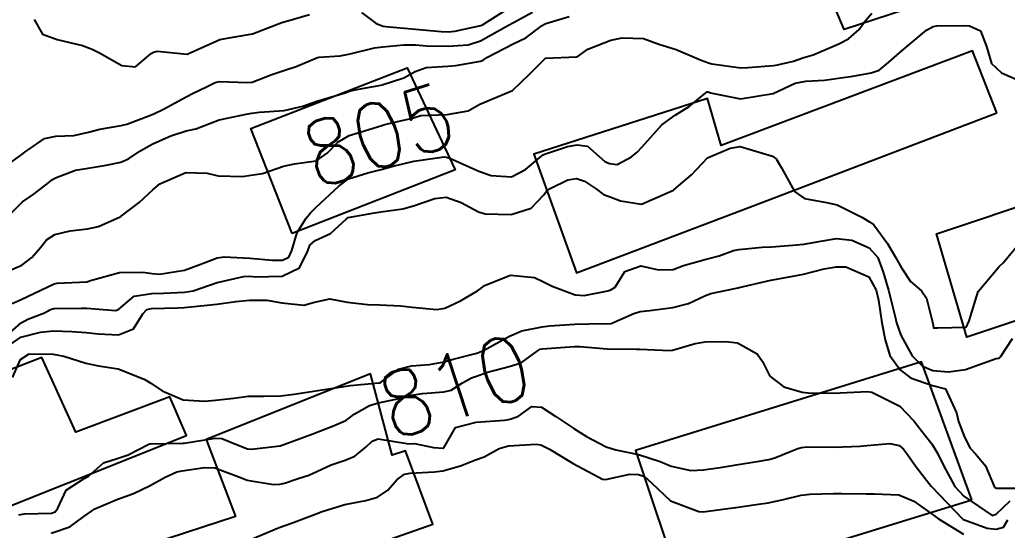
# Model space of a CAD drawing. Header units: metres. Extents: x 307586 to 320046, y 7427249 to 7434250.
# Drawn here: x 318735.1 to 318795.7, y 7429039.6 to 7429071 of the extents above; entities that cross this region are included whole.
import ezdxf
from ezdxf.enums import TextEntityAlignment as Align

# ---------------------------------------------------------------- set-up
doc = ezdxf.new("R2010")
doc.units = ezdxf.units.M
doc.header["$MEASUREMENT"] = 0
for name, color, linetype in [('Cotas', 45, 'Continuous'), ('Curvas de Nivel 1m', 11, 'Continuous'), ('Curvas de Nivel 5m', 15, 'Continuous'), ('Edificações', 30, 'Continuous')]:
    doc.layers.add(name, color=color, linetype=linetype)
doc.styles.add('Style-STANDARD', font='STANDARD.shx')

msp = doc.modelspace()

# ---------------------------------------------------------------- linework, layer by layer
at = {"layer": 'Curvas de Nivel 1m', "flags": 128}
for points, elevation in [([(318756.036, 7429071.42), (318756.941, 7429070.744), (318757.361, 7429070.595), (318757.527, 7429070.573), (318759.36, 7429070.406), (318760.922, 7429070.26), (318761.358, 7429070.247), (318761.762, 7429070.283), (318763.362, 7429070.621), (318763.471, 7429070.668), (318765.375, 7429071.88)], 802), ([(318734.362, 7429062.122), (318735.261, 7429062.76), (318735.397, 7429062.863), (318735.566, 7429062.997), (318736.572, 7429063.689), (318737.276, 7429063.836), (318738.381, 7429063.864), (318739.28, 7429064.071), (318739.965, 7429064.267), (318741.286, 7429064.481), (318741.637, 7429064.578), (318742.556, 7429064.917), (318743.089, 7429065.118), (318743.296, 7429065.196), (318743.89, 7429065.493), (318745.307, 7429066.276), (318745.706, 7429066.479), (318746.518, 7429066.868), (318747.049, 7429067.13), (318747.318, 7429067.191), (318749.037, 7429067.123), (318749.318, 7429067.16), (318750.53, 7429067.617), (318751.329, 7429067.884), (318752.019, 7429068.116), (318753.341, 7429068.661), (318753.443, 7429068.687), (318754.737, 7429068.769), (318755.344, 7429068.882), (318756.843, 7429069.25), (318757.349, 7429069.312), (318758.634, 7429069.443), (318759.35, 7429069.445), (318760.028, 7429069.388), (318761.35, 7429069.36), (318762.584, 7429069.444), (318763.353, 7429069.681), (318765.058, 7429070.645), (318765.365, 7429070.821), (318766.542, 7429071.458)], 803), ([(318734.443, 7429059.012), (318735.231, 7429059.808), (318735.941, 7429060.288), (318736.844, 7429060.984), (318737.062, 7429061.165), (318737.246, 7429061.282), (318738.48, 7429061.738), (318739.252, 7429061.874), (318740.366, 7429062.055), (318741.256, 7429062.241), (318741.734, 7429062.449), (318742.425, 7429062.918), (318742.953, 7429063.227), (318743.27, 7429063.376), (318744.324, 7429063.847), (318745.282, 7429064.152), (318745.866, 7429064.293), (318747.292, 7429064.832), (318747.315, 7429064.838), (318747.394, 7429064.859), (318748.964, 7429065.176), (318749.297, 7429065.24), (318749.776, 7429065.311), (318751.299, 7429065.418), (318752.429, 7429065.672), (318753.305, 7429065.989), (318755.043, 7429066.497), (318755.311, 7429066.592), (318755.44, 7429066.631), (318756.077, 7429066.752), (318757.116, 7429066.942), (318757.317, 7429066.989), (318758.629, 7429067.421), (318759.329, 7429067.797), (318760.001, 7429068.042), (318761.334, 7429068.128), (318761.837, 7429068.183), (318763.339, 7429068.436), (318763.507, 7429068.501), (318763.737, 7429068.664), (318765.352, 7429069.508), (318766.119, 7429069.868), (318767.133, 7429070.622), (318767.269, 7429070.716), (318767.364, 7429070.757), (318768.788, 7429071.186)], 804), ([(318735.946, 7429071.001), (318736.452, 7429070.091), (318737.351, 7429069.77), (318738.904, 7429069.408), (318739.346, 7429069.229), (318739.539, 7429069.151), (318739.955, 7429068.951), (318741.332, 7429068.18), (318742.161, 7429068.091), (318743.131, 7429068.912), (318743.264, 7429068.99), (318743.344, 7429069.019), (318743.486, 7429069.051), (318745.343, 7429068.88), (318747.352, 7429069.762), (318748.267, 7429069.937), (318749.356, 7429070.127), (318751.158, 7429070.813), (318751.364, 7429070.886), (318752.851, 7429071.313)], 802), ([(318734.6, 7429053.56), (318735.155, 7429053.801), (318735.962, 7429054.191), (318737.17, 7429054.762), (318737.346, 7429054.802), (318739.172, 7429054.891), (318739.231, 7429054.9), (318739.398, 7429054.957), (318741.178, 7429055.454), (318742.61, 7429055.484), (318743.178, 7429055.404), (318743.641, 7429055.366), (318745.18, 7429055.595), (318746.113, 7429055.941), (318747.188, 7429056.365), (318747.617, 7429056.428), (318749.188, 7429056.338), (318750.575, 7429056.207), (318751.187, 7429056.214), (318751.585, 7429056.41), (318751.763, 7429056.804), (318752.094, 7429057.916), (318752.646, 7429058.796), (318752.903, 7429059.116), (318753.23, 7429059.448), (318754.642, 7429060.769), (318755.247, 7429061.203), (318756.426, 7429061.573), (318757.253, 7429061.778), (318757.99, 7429061.999), (318759.259, 7429062.289), (318761.124, 7429062.554), (318761.262, 7429062.548), (318761.47, 7429062.478), (318763.253, 7429061.676), (318764.002, 7429061.411), (318765.25, 7429061.335), (318766.107, 7429061.778), (318767.105, 7429062.622), (318767.191, 7429062.694), (318767.265, 7429062.732), (318768.687, 7429063.191), (318769.273, 7429063.301), (318769.91, 7429063.228), (318770.637, 7429062.579), (318770.98, 7429062.286), (318771.267, 7429062.149), (318771.743, 7429062.088), (318772.615, 7429062.557), (318772.972, 7429062.857), (318773.279, 7429063.184), (318774.484, 7429064.532), (318775.299, 7429065.116), (318776.164, 7429065.651), (318777.173, 7429066.501), (318777.249, 7429066.566), (318777.314, 7429066.563), (318777.47, 7429066.498), (318779.309, 7429066.116), (318781.313, 7429066.45), (318782.669, 7429067.09), (318783.325, 7429067.215), (318784.456, 7429067.283), (318785.328, 7429067.4), (318786.198, 7429067.523), (318787.333, 7429067.72), (318787.816, 7429067.895), (318788.414, 7429068.369), (318788.896, 7429068.816), (318789.351, 7429069.204), (318790.733, 7429070.339), (318791.131, 7429070.569), (318791.367, 7429070.615), (318793.052, 7429070.629), (318793.367, 7429070.603), (318794.047, 7429070.3), (318794.402, 7429069.343), (318794.719, 7429068.289), (318795.335, 7429067.729), (318796.278, 7429067.322)], 806), ([(318733.583, 7429051.023), (318735.137, 7429052.363), (318735.551, 7429052.584), (318736.576, 7429052.986), (318736.948, 7429053.18), (318737.147, 7429053.241), (318738.838, 7429053.273), (318739.147, 7429053.263), (318740.963, 7429053.115), (318741.147, 7429053.214), (318742.083, 7429053.997), (318743.162, 7429054.174), (318743.881, 7429054.18), (318745.164, 7429054.253), (318745.698, 7429054.342), (318747.173, 7429054.834), (318747.193, 7429054.839), (318747.272, 7429054.859), (318748.804, 7429055.217), (318749.177, 7429055.229), (318749.541, 7429055.199), (318751.177, 7429055.237), (318752.227, 7429055.755), (318752.738, 7429056.795), (318752.861, 7429057.13), (318753.202, 7429057.418), (318754.137, 7429057.848), (318755.115, 7429058.762), (318755.224, 7429058.835), (318756.842, 7429059.128), (318757.227, 7429059.179), (318758.582, 7429059.374), (318759.231, 7429059.551), (318760.544, 7429060.008), (318761.237, 7429060.083), (318762.153, 7429059.761), (318763.228, 7429059.181), (318763.622, 7429059.059), (318765.227, 7429059.015), (318766.452, 7429059.407), (318767.239, 7429060.229), (318767.401, 7429060.459), (318767.623, 7429060.616), (318768.71, 7429061.144), (318769.249, 7429061.224), (318769.724, 7429061.067), (318770.46, 7429060.582), (318770.905, 7429060.24), (318771.238, 7429060.119), (318771.936, 7429059.863), (318773.234, 7429059.663), (318775.197, 7429060.521), (318775.22, 7429060.543), (318775.244, 7429060.567), (318776.309, 7429061.458), (318777.273, 7429062.5), (318778.668, 7429063.097), (318779.28, 7429063.207), (318779.834, 7429063.027), (318781.274, 7429062.603), (318781.494, 7429062.448), (318781.819, 7429061.89), (318782.614, 7429060.436), (318783.239, 7429060.008), (318784.59, 7429059.763), (318785.235, 7429059.619), (318786.755, 7429058.858), (318787.225, 7429058.569), (318787.494, 7429058.377), (318788.339, 7429057.235), (318788.847, 7429056.363), (318789.187, 7429055.749), (318789.742, 7429054.915), (318790.412, 7429054.341), (318790.72, 7429053.888), (318791.116, 7429052.331), (318791.149, 7429052.069), (318791.424, 7429052.052), (318793.15, 7429052.11), (318793.233, 7429052.228), (318793.269, 7429052.308), (318793.339, 7429052.491), (318793.893, 7429054.299), (318795.188, 7429055.82), (318795.426, 7429056.042), (318795.609, 7429056.276), (318796.337, 7429057.137)], 807), ([(318734.457, 7429051.01), (318735.128, 7429051.491), (318736.326, 7429051.793), (318737.132, 7429051.878), (318738.259, 7429051.841), (318739.131, 7429051.766), (318739.873, 7429051.692), (318741.13, 7429051.633), (318742.047, 7429052.008), (318742.62, 7429052.915), (318742.866, 7429053.194), (318743.148, 7429053.255), (318744.737, 7429053.298), (318745.149, 7429053.315), (318746.574, 7429053.443), (318747.153, 7429053.52), (318748.326, 7429053.678), (318749.157, 7429053.762), (318750.222, 7429053.759), (318751.155, 7429053.604), (318752.494, 7429053.455), (318753.156, 7429053.633), (318754.094, 7429053.841), (318755.156, 7429053.644), (318756.406, 7429053.495), (318757.154, 7429053.476), (318758.46, 7429053.42), (318759.152, 7429053.327), (318760.668, 7429053.179), (318761.152, 7429053.262), (318762.113, 7429053.726), (318763.168, 7429054.327), (318763.36, 7429054.478), (318763.598, 7429054.664), (318765.179, 7429055.287), (318766.658, 7429055.146), (318767.176, 7429054.906), (318767.738, 7429054.614), (318769.165, 7429054.094), (318769.701, 7429054.055), (318771.169, 7429054.338), (318771.347, 7429054.393), (318771.605, 7429054.566), (318772.214, 7429055.528), (318773.186, 7429055.877), (318774.268, 7429055.618), (318775.184, 7429055.65), (318775.813, 7429055.887), (318777.191, 7429056.286), (318777.367, 7429056.323), (318777.998, 7429056.492), (318778.881, 7429056.8), (318779.199, 7429056.876), (318780.638, 7429057.022), (318781.202, 7429057.044), (318782.512, 7429057.129), (318783.205, 7429057.207), (318784.232, 7429057.391), (318785.21, 7429057.547), (318786.147, 7429057.453), (318787.202, 7429056.975), (318787.739, 7429056.375), (318788.066, 7429055.489), (318788.385, 7429054.368), (318788.795, 7429052.725), (318788.876, 7429052.363), (318789.142, 7429051.614), (318789.84, 7429050.349), (318790.48, 7429049.703), (318791.114, 7429049.446), (318792.074, 7429049.36), (318793.115, 7429049.51), (318795.006, 7429050.166), (318795.122, 7429050.191), (318795.198, 7429050.204), (318795.27, 7429050.279), (318796.004, 7429051.407)], 808), ([(318734.622, 7429049.007), (318735.114, 7429050.121), (318735.646, 7429050.466), (318737.117, 7429050.434), (318737.77, 7429050.32), (318739.112, 7429049.88), (318739.894, 7429049.731), (318741.109, 7429049.532), (318742.699, 7429048.914), (318743.099, 7429048.665), (318743.8, 7429048.192), (318745.084, 7429047.634), (318746.397, 7429047.553), (318747.084, 7429047.608), (318748.203, 7429047.732), (318749.088, 7429047.868), (318750.042, 7429047.872), (318751.089, 7429047.873), (318751.902, 7429047.99), (318753.094, 7429048.168), (318753.62, 7429048.257), (318755.099, 7429048.478), (318755.348, 7429048.509), (318757.102, 7429048.671), (318757.159, 7429048.683), (318757.268, 7429048.738), (318758.309, 7429049.53), (318759.113, 7429049.734), (318760.221, 7429049.81), (318761.116, 7429049.979), (318761.671, 7429050.131), (318763.121, 7429050.51), (318763.539, 7429050.664), (318765.132, 7429051.554), (318765.891, 7429051.877), (318767.138, 7429052.129), (318767.579, 7429052.175), (318769.14, 7429052.277), (318770.883, 7429052.316), (318771.14, 7429052.308), (318771.375, 7429052.334), (318771.928, 7429052.562), (318772.767, 7429052.944), (318773.158, 7429053.057), (318773.744, 7429053.126), (318775.161, 7429053.301), (318776.12, 7429053.554), (318777.168, 7429054.05), (318777.495, 7429054.171), (318778.954, 7429054.482), (318779.139, 7429054.515), (318779.173, 7429054.524), (318779.227, 7429054.533), (318781.178, 7429054.987), (318782.41, 7429055.208), (318783.182, 7429055.364), (318784.449, 7429055.674), (318785.187, 7429055.81), (318785.779, 7429055.802), (318787.181, 7429055.184), (318787.643, 7429054.375), (318787.785, 7429053.756), (318787.987, 7429052.372), (318788.184, 7429051.323), (318788.481, 7429050.366), (318789.114, 7429049.48), (318789.753, 7429048.994), (318791.105, 7429048.527), (318791.902, 7429048.322), (318792.56, 7429046.836), (318792.694, 7429046.314), (318793.063, 7429045.347), (318793.417, 7429044.665), (318793.758, 7429044.299), (318794.342, 7429043.586), (318794.91, 7429042.282), (318795.032, 7429042.213), (318795.101, 7429042.21), (318797.032, 7429042.217)], 809), ([(318736.988, 7429039.442), (318738.132, 7429039.828), (318738.998, 7429040.474), (318739.67, 7429040.95), (318741.009, 7429041.505), (318742.04, 7429041.892), (318743.017, 7429042.359), (318743.981, 7429042.896), (318744.708, 7429043.204), (318745.029, 7429043.277), (318746.409, 7429043.49), (318747.032, 7429043.455), (318748.663, 7429042.844), (318749.022, 7429042.705), (318750.644, 7429042.441), (318751.019, 7429042.457), (318751.302, 7429042.525), (318752.141, 7429042.799), (318752.804, 7429043.015), (318753.028, 7429043.108), (318754.173, 7429043.636), (318755.04, 7429043.923), (318755.629, 7429044.169), (318756.326, 7429044.747), (318756.702, 7429045.098), (318757.058, 7429045.232), (318758.822, 7429044.955), (318759.055, 7429044.935), (318759.299, 7429044.96), (318760.46, 7429044.699), (318761.053, 7429044.666), (318761.074, 7429044.669), (318761.094, 7429044.69), (318761.814, 7429045.934), (318763.069, 7429046.258), (318764.812, 7429046.385), (318765.071, 7429046.432), (318765.238, 7429046.472), (318765.678, 7429046.634), (318766.491, 7429047.217), (318767.081, 7429047.181), (318767.977, 7429046.611), (318769.066, 7429045.876), (318769.862, 7429045.389), (318771.055, 7429044.755), (318771.651, 7429044.564), (318773.05, 7429044.275), (318774.374, 7429043.858), (318775.043, 7429043.57), (318776.253, 7429043.295), (318777.041, 7429043.327), (318778.056, 7429043.477), (318779.045, 7429043.649), (318780.449, 7429043.861), (318781.048, 7429043.964), (318781.424, 7429044.071), (318782.313, 7429044.437), (318782.83, 7429044.657), (318783.056, 7429044.716), (318783.374, 7429044.744), (318785.056, 7429044.734), (318786.648, 7429044.794), (318787.057, 7429044.832), (318788.466, 7429044.959), (318789.058, 7429044.826), (318789.313, 7429044.614), (318789.507, 7429044.353), (318790.145, 7429043.445), (318791.013, 7429042.33), (318791.033, 7429042.312), (318792.964, 7429040.31), (318793.003, 7429040.285), (318794.46, 7429039.75), (318794.997, 7429039.682), (318795.456, 7429039.818), (318795.73, 7429040.273)], 811), ([(318749.19, 7429039.042), (318750.993, 7429039.786), (318751.737, 7429040.061), (318753, 7429040.536), (318753.621, 7429040.781), (318755.007, 7429041.205), (318756.313, 7429041.444), (318757.012, 7429041.649), (318757.655, 7429042.095), (318758.205, 7429042.728), (318758.675, 7429043.077), (318759.029, 7429043.137), (318760.52, 7429043.208), (318761.032, 7429043.272), (318762.125, 7429043.59), (318763.042, 7429043.941), (318763.566, 7429044.141), (318764.488, 7429044.648), (318765.055, 7429044.818), (318766.759, 7429044.92), (318767.056, 7429044.881), (318767.589, 7429044.615), (318769.04, 7429043.721), (318770.831, 7429042.768), (318771.026, 7429042.747), (318772.516, 7429043.078), (318773.038, 7429043.059), (318773.41, 7429042.918), (318773.836, 7429042.538), (318775.017, 7429041.427), (318776.741, 7429040.768), (318777.007, 7429040.766), (318778.537, 7429040.958), (318779.011, 7429041.03), (318780.267, 7429041.209), (318781.016, 7429041.318), (318781.948, 7429041.512), (318783.023, 7429041.775), (318783.593, 7429041.852), (318785.025, 7429041.891), (318785.533, 7429041.888), (318787.025, 7429041.856), (318787.54, 7429041.86), (318789.025, 7429041.805), (318789.946, 7429041.419), (318791.008, 7429040.647), (318791.454, 7429040.325), (318792.994, 7429039.391)], 812)]:
    msp.add_lwpolyline(points, dxfattribs=dict(at, elevation=elevation))
at = {"layer": 'Curvas de Nivel 5m', "flags": 128}
for points, elevation in [([(318733.214, 7429055.07), (318735.182, 7429055.903), (318735.809, 7429056.371), (318736.329, 7429056.989), (318736.71, 7429057.475), (318737.205, 7429057.796), (318738.152, 7429058.028), (318739.211, 7429058.139), (318739.886, 7429058.277), (318741.222, 7429058.887), (318741.25, 7429058.902), (318741.292, 7429058.929), (318742.388, 7429059.762), (318743.239, 7429060.552), (318743.662, 7429060.904), (318745.25, 7429061.604), (318746.561, 7429061.555), (318747.248, 7429061.396), (318748.737, 7429061.357), (318749.249, 7429061.428), (318749.967, 7429061.546), (318751.255, 7429061.986), (318751.928, 7429062.132), (318753.258, 7429062.327), (318753.932, 7429062.78), (318754.581, 7429063.462), (318755.28, 7429063.871), (318755.948, 7429064.088), (318757.289, 7429064.494), (318757.481, 7429064.547), (318758.254, 7429064.73), (318759.094, 7429064.923), (318759.296, 7429064.985), (318759.679, 7429065.096), (318761.298, 7429065.166), (318762.583, 7429065.394), (318763.304, 7429065.802), (318765.313, 7429066.64), (318766.328, 7429067.63), (318767.343, 7429068.62), (318769.232, 7429068.713), (318769.344, 7429068.747), (318769.927, 7429069.17), (318771.355, 7429069.738), (318772.049, 7429069.87), (318773.356, 7429069.837), (318774.3, 7429069.484), (318775.349, 7429069.163), (318776.892, 7429068.505), (318777.341, 7429068.342), (318777.555, 7429068.282), (318779.336, 7429068.033), (318779.753, 7429068.057), (318781.339, 7429068.181), (318781.574, 7429068.213), (318782.557, 7429068.438), (318783.126, 7429068.651), (318783.346, 7429068.714), (318783.759, 7429068.836), (318785.354, 7429069.512), (318785.938, 7429069.813), (318786.584, 7429070.388), (318786.91, 7429070.845), (318787.378, 7429071.379)], 805), ([(318734.999, 7429040.57), (318735.357, 7429040.639), (318737, 7429040.679), (318737.23, 7429040.748), (318737.396, 7429040.976), (318737.902, 7429042.083), (318739.021, 7429042.803), (318739.275, 7429042.956), (318740.207, 7429043.771), (318741.039, 7429044.033), (318741.715, 7429044.251), (318742.993, 7429044.911), (318743.053, 7429044.938), (318743.085, 7429044.941), (318745.054, 7429044.968), (318745.156, 7429044.981), (318747.057, 7429045.284), (318747.461, 7429045.26), (318748.466, 7429044.846), (318749.05, 7429044.635), (318749.277, 7429044.61), (318751.053, 7429044.81), (318752.501, 7429045.353), (318753.061, 7429045.553), (318754.363, 7429046.067), (318755.069, 7429046.371), (318755.303, 7429046.525), (318755.588, 7429046.755), (318756.53, 7429047.297), (318757.083, 7429047.445), (318758.137, 7429047.68), (318759.091, 7429047.919), (318759.78, 7429048.023), (318761.094, 7429048.128), (318761.546, 7429048.236), (318762.235, 7429048.679), (318762.793, 7429048.986), (318763.107, 7429049.099), (318763.775, 7429049.326), (318765.113, 7429049.677), (318765.841, 7429049.907), (318766.824, 7429050.623), (318767.006, 7429050.739), (318767.124, 7429050.765), (318768.833, 7429050.896), (318769.126, 7429050.912), (318769.437, 7429050.906), (318771.125, 7429050.766), (318772.932, 7429050.745), (318773.126, 7429050.75), (318774.972, 7429050.675), (318775.125, 7429050.69), (318776.534, 7429051.104), (318777.133, 7429051.198), (318778.398, 7429051.223), (318779.133, 7429051.147), (318780.336, 7429050.462), (318780.656, 7429049.995), (318781.109, 7429049.086), (318781.967, 7429048.441), (318783.098, 7429048.103), (318783.452, 7429048.07), (318785.098, 7429048.051), (318785.43, 7429048.064), (318787.099, 7429048.148), (318787.372, 7429048.104), (318789.086, 7429047.249), (318789.954, 7429046.347), (318790.444, 7429045.716), (318791.059, 7429044.925), (318791.429, 7429044.326), (318791.767, 7429043.602), (318792.466, 7429042.316), (318793.024, 7429041.718), (318794.765, 7429040.525), (318795.008, 7429040.612), (318795.86, 7429041.432)], 810)]:
    msp.add_lwpolyline(points, dxfattribs=dict(at, elevation=elevation))
at = {"layer": 'Edificações'}
msp.add_lwpolyline([(318785.547, 7429088.807), (318798.802, 7429093.495), (318798.111, 7429095.363), (318757.271, 7429081.508), (318754.262, 7429089.347), (318796.723, 7429103.345), (318799.02, 7429098.468), (318803.37, 7429099.452), (318803.985, 7429098.141), (318802.225, 7429097.145), (318809.446, 7429078.165), (318785.67, 7429070.378), (318781.803, 7429079.581), (318787.897, 7429081.319)], close=True, dxfattribs=at)
for points in [[(318795.044, 7429065.272), (318793.546, 7429069.067), (318778.129, 7429063.265), (318777.289, 7429066.148), (318766.621, 7429062.718), (318769.247, 7429055.448), (318780.506, 7429059.719), (318795.044, 7429065.272)], [(318751.781, 7429057.852), (318749.24, 7429064.308), (318758.841, 7429068.04), (318761.793, 7429061.771), (318751.781, 7429057.852)], [(318812.092, 7429064.771), (318814.139, 7429058.466), (318793.213, 7429051.479), (318791.336, 7429057.841), (318812.092, 7429064.771)], [(318730.832, 7429039.667), (318745.292, 7429045.453), (318744.273, 7429047.831), (318738.497, 7429045.659), (318736.414, 7429050.229), (318728.101, 7429047.021)], [(318793.515, 7429041.493), (318790.421, 7429049.97), (318772.856, 7429044.521), (318775.716, 7429036.002), (318793.515, 7429041.493)], [(318749.71, 7429027.422), (318753.023, 7429028.654), (318752.847, 7429029.253), (318758.311, 7429031.753), (318755.879, 7429038.408), (318760.426, 7429040.001), (318758.734, 7429044.508), (318757.923, 7429044.242), (318756.583, 7429049.243), (318746.501, 7429045.193), (318748.299, 7429040.475), (318742.161, 7429038.455), (318743.889, 7429033.631), (318746.637, 7429034.781), (318749.71, 7429027.422)]]:
    msp.add_lwpolyline(points, dxfattribs=at)

# ---------------------------------------------------------------- texts
at = {"layer": 'Cotas', "style": 'Style-STANDARD'}
for s, rotation, p in [('805', 17.94162, (318757.093, 7429063.909, 805)), ('810', 18.04129, (318761.772, 7429048.477, 810))]:
    msp.add_text(s, height=4, rotation=rotation, dxfattribs=at).set_placement(p, align=Align.MIDDLE_CENTER)

doc.saveas('drawing.dxf')
